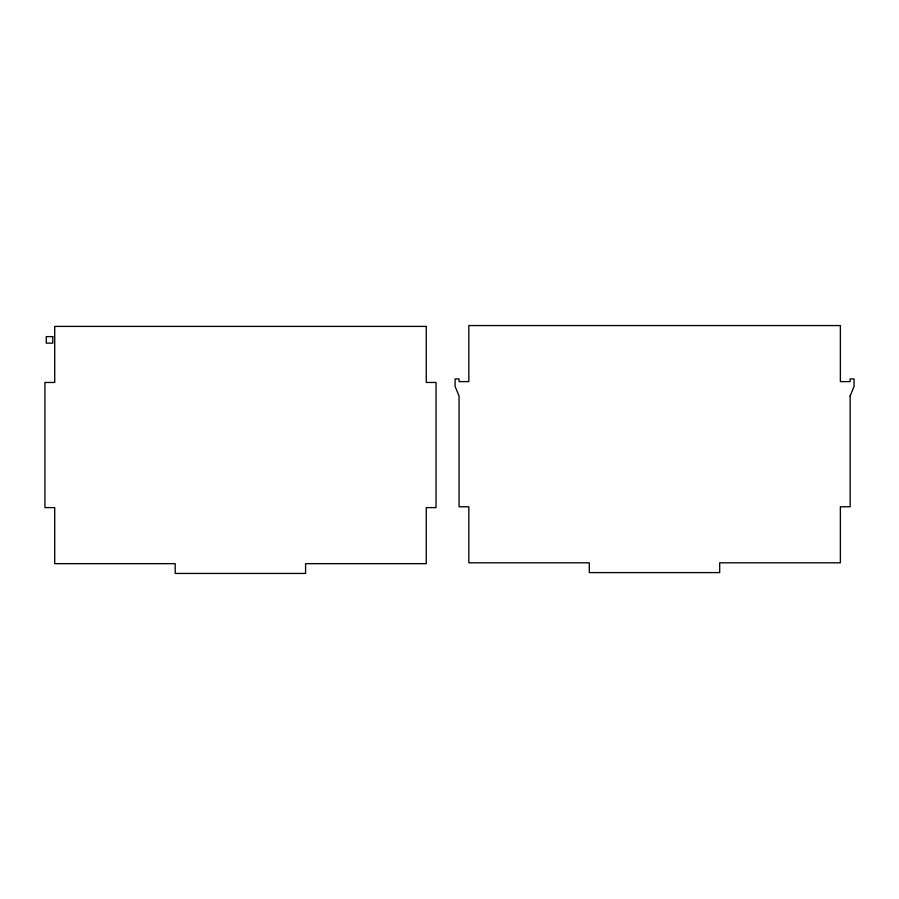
<?xml version="1.0" encoding="UTF-8"?>
<svg xmlns="http://www.w3.org/2000/svg" width="899" height="899" viewBox="0 0 899 899"><rect width="100%" height="100%" fill="white"/><g stroke="black" fill="none" stroke-linecap="round" stroke-linejoin="round"><path stroke-width="1.35" d="M850.106 396.01L854.05 386.446L854.05 378.928L850.106 378.928L850.106 381.614L840.374 381.614L840.374 325.562L468.84 325.562L468.84 381.614L459.063 381.614L459.063 378.928L455.108 378.928L455.108 386.446L459.063 396.01L459.063 506.766L468.84 506.766L468.84 562.819L589.294 562.819L589.294 572.596L719.694 572.596L719.694 562.819L840.374 562.819L840.374 506.766L850.151 506.766L850.151 395.886M426.261 326.404L54.727 326.404L54.727 382.457L44.95 382.457L44.95 507.609L54.727 507.609L54.727 563.662L175.193 563.662L175.193 573.438L305.581 573.438L305.581 563.662L426.261 563.662L426.261 507.609L436.037 507.609L436.037 382.457L426.261 382.457L426.261 326.404M52.771 336.619L46.254 336.619L46.254 343.137L52.771 343.137L52.771 336.619"/></g></svg>
